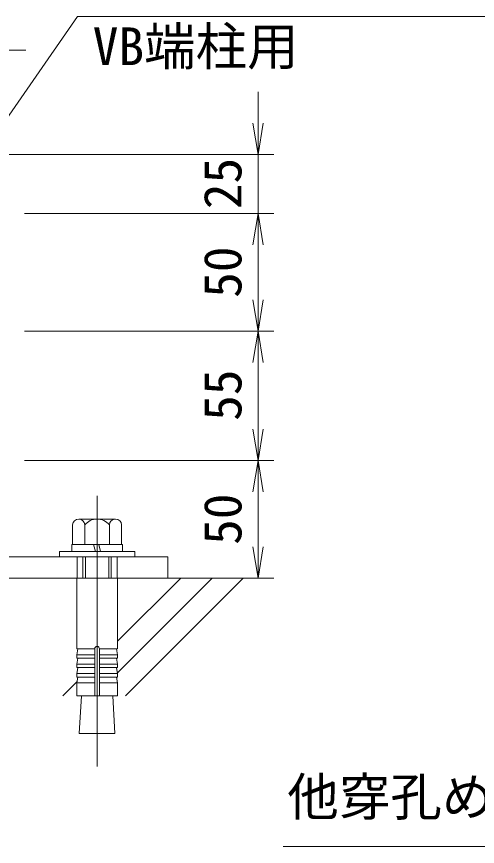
# Model space of a CAD drawing. Units: millimetres, scale not verified, with parts at other scales. Extents: x -4200 to 4200, y -2970 to 2970.
# Drawn here: x -1635 to -1048, y -2388 to -1330 of the extents above; entities that cross this region are included whole.
import ezdxf
from ezdxf.enums import TextEntityAlignment as Align

# ---------------------------------------------------------------- set-up
doc = ezdxf.new("R2010")
doc.units = ezdxf.units.MM
doc.header["$LTSCALE"] = 20
doc.linetypes.add('DASHED', pattern=[7.5, 6, -1.5])
doc.linetypes.add('USER1', pattern=[50.8, 31.75, -6.35, 6.35, -6.35])
for name, color, linetype, lineweight in [('0-1_D-BMK', 2, 'USER1', 13), ('0-2_D-STR-DIM', 7, 'Continuous', 9), ('0-3_D-STR3', 3, 'Continuous', 13), ('0-4_D-STR-TXT', 7, 'Continuous', 9), ('0-5_0', 7, 'Continuous', 9), ('0-9_D-BGD', 7, 'Continuous', 9), ('0-A_D-DCR-HCH', 7, 'Continuous', 9)]:
    doc.layers.add(name, color=color, linetype=linetype, lineweight=lineweight)
doc.styles.add('ＭＳ ゴシック', font='')
doc.styles.get('ＭＳ ゴシック').set_extended_font_data('MS Gothic')

# ---------------------------------------------------------------- blocks, each defined once
blk = doc.blocks.new('_Open')
at = {"layer": '0-5_0'}
blk.add_line((-20, 3.33), (0, 0), dxfattribs=at)
blk.add_lwpolyline([(-20, -3.33), (0, 0), (-20, 0)], dxfattribs=at)
blk = doc.blocks.new('MLeader9')
at = {"layer": '0-4_D-STR-TXT'}
blk.add_line((-447.95, -2187.93), (-424.56, -2154.8), dxfattribs=at)
for points in [[(-435.94, -2193.73), (-424.56, -2154.8), (-441.94, -2190.83)], [(-441.94, -2190.83), (-537.1, -2388.15), (-1287.82, -2388.15), (-1295.02, -2388.15)]]:
    blk.add_lwpolyline(points, dxfattribs=at)

msp = doc.modelspace()

# ---------------------------------------------------------------- linework, layer by layer
at = {"layer": '0-1_D-BMK'}
msp.add_line((-1532.04, -1941.4), (-1532.04, -2286.39), dxfattribs=at)
at = {"layer": '0-2_D-STR-DIM'}
for p, q in [((-1749.76, -1373.13), (-1622.84, -1373.13)), ((-1327.05, -1466.12), (-1327.05, -1426.12)), ((-1659.04, -1506.12), (-1307.05, -1506.12)), ((-1327.05, -1506.12), (-1327.05, -1581.12)), ((-1624.54, -1581.12), (-1307.05, -1581.12)), ((-1624.54, -1581.12), (-1307.05, -1581.12)), ((-1327.05, -1621.12), (-1327.05, -1691.12)), ((-1327.05, -1621.12), (-1327.05, -1661.12)), ((-1624.54, -1731.12), (-1307.05, -1731.12)), ((-1624.54, -1731.12), (-1307.05, -1731.12)), ((-1327.05, -1856.12), (-1327.05, -1771.12)), ((-1624.54, -1896.12), (-1307.05, -1896.12)), ((-1624.54, -1896.12), (-1307.05, -1896.12)), ((-1327.05, -2006.12), (-1327.05, -1936.12)), ((-1467.04, -2046.12), (-1307.05, -2046.12))]:
    msp.add_line(p, q, dxfattribs=at)
at = {"layer": '0-3_D-STR3', "lineweight": 18}
for p, q in [((-1563.22, -1978.32), (-1563.22, -2003.22)), ((-1508.66, -1970.82), (-1555.43, -1970.82)), ((-1550.04, -1970.82), (-1514.04, -1970.82)), ((-1547.63, -2003.22), (-1547.63, -1978.32)), ((-1516.46, -2003.22), (-1516.46, -1978.32)), ((-1500.87, -2003.22), (-1500.87, -1978.32)), ((-1499.79, -2003.22), (-1564.29, -2003.22)), ((-1564.29, -2003.22), (-1564.29, -2012.22)), ((-1563.22, -2003.22), (-1500.87, -2003.22)), ((-1536.54, -2003.22), (-1534.13, -2012.22)), ((-1527.54, -2012.22), (-1529.96, -2003.22)), ((-1499.79, -2012.22), (-1499.79, -2003.22)), ((-1580.04, -2012.22), (-1580.04, -2019.12)), ((-1484.04, -2012.22), (-1580.04, -2012.22)), ((-1580.04, -2019.12), (-1484.04, -2019.12)), ((-1564.29, -2012.22), (-1499.79, -2012.22)), ((-1550.03, -2019.12), (-1550.03, -2046.12)), ((-1546.79, -2046.12), (-1546.79, -2019.12)), ((-1517.27, -2046.12), (-1517.27, -2019.12)), ((-1514.03, -2046.12), (-1514.03, -2019.12)), ((-1484.04, -2019.12), (-1484.04, -2012.22)), ((-1557.99, -2046.12), (-1557.99, -2136.23)), ((-1506.09, -2046.12), (-1506.09, -2136.23)), ((-1535.04, -2136.23), (-1557.99, -2136.23)), ((-1557.99, -2143.73), (-1556.69, -2136.35)), ((-1535.04, -2136.23), (-1535.04, -2196.12)), ((-1529.04, -2136.23), (-1506.09, -2136.23)), ((-1529.04, -2136.23), (-1529.04, -2196.12)), ((-1506.09, -2143.73), (-1507.4, -2136.35)), ((-1557.99, -2143.73), (-1535.04, -2143.73)), ((-1557.99, -2143.73), (-1557.99, -2148.23)), ((-1506.09, -2143.73), (-1529.04, -2143.73)), ((-1506.09, -2143.73), (-1506.09, -2148.23)), ((-1557.99, -2148.23), (-1535.04, -2148.23)), ((-1557.99, -2155.73), (-1556.69, -2148.35)), ((-1557.99, -2155.73), (-1535.04, -2155.73)), ((-1557.99, -2155.73), (-1557.99, -2160.23)), ((-1506.09, -2148.23), (-1529.04, -2148.23)), ((-1506.09, -2155.73), (-1529.04, -2155.73)), ((-1506.09, -2155.73), (-1507.4, -2148.35)), ((-1506.09, -2155.73), (-1506.09, -2160.23)), ((-1557.99, -2160.23), (-1535.04, -2160.23)), ((-1557.99, -2167.73), (-1556.69, -2160.35)), ((-1557.99, -2167.73), (-1535.04, -2167.73)), ((-1557.99, -2167.73), (-1557.99, -2172.23)), ((-1506.09, -2160.23), (-1529.04, -2160.23)), ((-1506.09, -2167.73), (-1529.04, -2167.73)), ((-1506.09, -2167.73), (-1507.4, -2160.35)), ((-1506.09, -2167.73), (-1506.09, -2172.23)), ((-1557.99, -2179.62), (-1556.69, -2172.23)), ((-1557.99, -2172.23), (-1535.04, -2172.23)), ((-1506.09, -2172.23), (-1529.04, -2172.23)), ((-1506.09, -2179.62), (-1507.4, -2172.23)), ((-1557.99, -2179.62), (-1535.04, -2179.62)), ((-1557.99, -2179.62), (-1557.99, -2196.12)), ((-1506.09, -2179.62), (-1529.04, -2179.62)), ((-1506.09, -2179.62), (-1506.09, -2196.12)), ((-1557.99, -2196.12), (-1506.09, -2196.12)), ((-1552.04, -2196.12), (-1554.78, -2244.42)), ((-1512.05, -2196.12), (-1509.31, -2244.42)), ((-1509.31, -2244.42), (-1554.78, -2244.42))]:
    msp.add_line(p, q, dxfattribs=at)
at = {"layer": '0-3_D-STR3', "linetype": 'DASHED'}
for p, q in [((-1557.58, -2046.12), (-1557.58, -2019.12)), ((-1506.54, -2046.12), (-1506.54, -2019.12))]:
    msp.add_line(p, q, dxfattribs=at)
at = {"layer": '0-3_D-STR3'}
msp.add_line((-1557.99, -2046.12), (-1506.09, -2046.12), dxfattribs=at)
msp.add_lwpolyline([(-1442.04, -2046.12), (-1982.04, -2046.12), (-1982.04, -2019.12), (-1442.04, -2019.12)], close=True, dxfattribs=at)
at = {"layer": '0-3_D-STR3', "lineweight": 18}
for centre, radius, start, end in [((-1555.43, -1978.62), 7.8, 2.20423, 177.79577), ((-1532.04, -1990.77), 19.95, 38.61324, 141.38676), ((-1508.66, -1978.62), 7.8, 2.20423, 177.79577), ((-1532.04, -2136.23), 3, 0, 180)]:
    msp.add_arc(centre, radius, start, end, dxfattribs=at)
at = {"layer": '0-4_D-STR-TXT'}
msp.add_lwpolyline([(-908.89, -1330.22), (-1556.82, -1330.22), (-1677.9, -1504.48)], dxfattribs=at)
at = {"layer": '0-9_D-BGD'}
msp.add_line((-1422.95, -2046.12), (-2180.39, -2046.12), dxfattribs=at)
at = {"layer": '0-A_D-DCR-HCH'}
for p, q in [((-1506.28, -2166.67), (-1385.73, -2046.12)), ((-1506.09, -2126.7), (-1425.51, -2046.12)), ((-1495.96, -2196.12), (-1345.96, -2046.12)), ((-1575.51, -2196.12), (-1557.78, -2178.39))]:
    msp.add_line(p, q, dxfattribs=at)

# ---------------------------------------------------------------- block references
at = {"layer": '0-2_D-STR-DIM', "xscale": 2, "yscale": 2}
for p, rotation in [((-1327.05, -1506.12), 270), ((-1327.05, -1581.12), 90), ((-1327.05, -1581.12), 90), ((-1327.05, -1731.12), 270), ((-1327.05, -1731.12), 90), ((-1327.05, -1896.12), 270), ((-1327.05, -1896.12), 90), ((-1327.05, -2046.12), 270)]:
    msp.add_blockref('_Open', p, dxfattribs=dict(at, rotation=rotation))
at = {"layer": '0-4_D-STR-TXT'}
msp.add_blockref('MLeader9', (0, 0), dxfattribs=at)

# ---------------------------------------------------------------- texts
at = {"layer": '0-2_D-STR-DIM', "style": 'ＭＳ ゴシック'}
for s, p in [('25', (-1333.8, -1575.72)), ('50', (-1333.8, -1688.75)), ('55', (-1333.8, -1845.6)), ('50', (-1333.8, -2003.74))]:
    msp.add_text(s, height=48.09, rotation=90, dxfattribs=at).set_placement(p, align=Align.BOTTOM_LEFT)
at = {"layer": '0-4_D-STR-TXT', "style": 'ＭＳ ゴシック'}
for s, p in [('VB端柱用', (-1537.65, -1406.57)), ('他穿孔めねじアンカーM12', (-1289.84, -2363.37))]:
    msp.add_text(s, height=48.09, dxfattribs=at).set_placement(p, align=Align.BOTTOM_LEFT)

doc.saveas('drawing.dxf')
